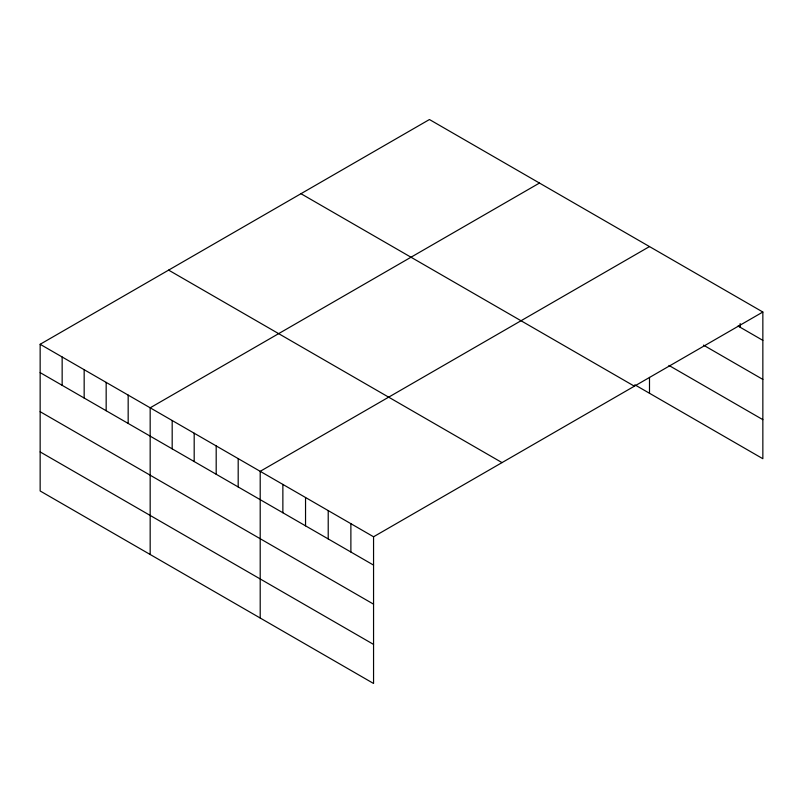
<?xml version="1.0" encoding="UTF-8"?>
<svg xmlns="http://www.w3.org/2000/svg" width="803" height="803" viewBox="0 0 803 803"><rect width="100%" height="100%" fill="white"/><g stroke="black" fill="none" stroke-linecap="round" stroke-linejoin="round"><path stroke-width="1.2" d="M40.15 344.286L373.556 536.775L373.556 683.473L40.15 490.974L40.15 344.286L429.444 119.527L762.85 312.026L762.85 458.714L634.822 384.798M539.465 183.054L150.171 407.814L150.171 554.502M649.497 246.571L260.202 471.331L260.202 618.019M373.556 536.775L762.85 312.026M738.017 326.018L762.85 340.362M703.468 345.129L762.85 379.417M668.929 365.425L762.85 419.658M300.974 193.704L634.38 386.193M168.62 270.119L502.026 462.608M40.15 372.622L373.556 565.111M40.15 411.678L373.556 604.167M40.15 451.918L373.556 644.407M740.175 323.569L740.175 327.263M649.497 377.4L649.497 393.269M350.881 523.686L350.881 552.022M328.216 510.598L328.216 538.933M305.541 497.509L305.541 525.845M282.867 484.42L282.867 512.756M238.19 458.623L238.19 486.959M216.188 445.926L216.188 474.262M194.185 433.219L194.185 461.554M172.183 420.511L172.183 448.847M128.169 395.106L128.169 423.442M106.167 382.399L106.167 410.734M84.164 369.701L84.164 398.037M62.152 356.994L62.152 385.33"/></g></svg>
